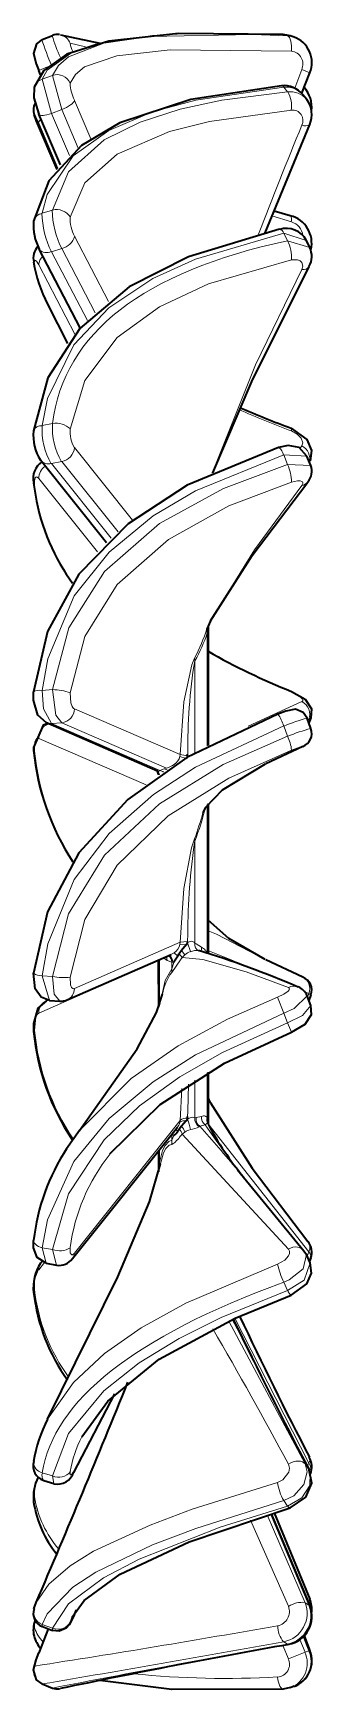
# Model space of a CAD drawing. Extents: x -131 to 1002, y -402 to 783.
# Drawn here: x 580.17 to 581.18, y 172.85 to 178.88 of the extents above; entities that cross this region are included whole.
import ezdxf

# ---------------------------------------------------------------- set-up
doc = ezdxf.new("R2010")
doc.units = 0

msp = doc.modelspace()

# ---------------------------------------------------------------- linework, layer by layer
at = {"color": 7, "lineweight": 35, "ltscale": 0.001005}
for p, q in [((580.1981, 178.8537), (580.2355, 178.8684)), ((580.1981, 172.8703), (580.2355, 172.8556))]:
    msp.add_line(p, q, dxfattribs=at)
at = {"color": 7, "lineweight": 35, "ltscale": 0.003651}
msp.add_line((580.2645, 178.8707), (580.4075, 178.8408), dxfattribs=at)
at = {"color": 7, "lineweight": 35, "ltscale": 0.000674667}
for p, q in [((581.1012, 178.867), (581.0747, 178.8721)), ((581.1012, 172.857), (581.0747, 172.8518))]:
    msp.add_line(p, q, dxfattribs=at)
at = {"color": 7, "lineweight": 13, "ltscale": 0.000369635}
msp.add_line((581.0906, 178.8669), (581.0766, 178.8718), dxfattribs=at)
at = {"color": 7, "lineweight": 13, "ltscale": 0.000626487}
msp.add_line((581.1012, 178.867), (581.0766, 178.8718), dxfattribs=at)
at = {"color": 7, "lineweight": 13, "ltscale": 0.000618926}
msp.add_line((581.0906, 178.8669), (581.1149, 178.8622), dxfattribs=at)
at = {"color": 7, "lineweight": 35, "ltscale": 0.000396077}
for p, q in [((581.1149, 178.8622), (581.0999, 178.8674)), ((581.1149, 172.8618), (581.0999, 172.8566))]:
    msp.add_line(p, q, dxfattribs=at)
at = {"color": 7, "lineweight": 13, "ltscale": 0.001429}
msp.add_line((580.3002, 178.8403), (580.3558, 178.8268), dxfattribs=at)
at = {"color": 7, "lineweight": 13, "ltscale": 0.000859538}
msp.add_line((580.2175, 178.7538), (580.1855, 178.741), dxfattribs=at)
at = {"color": 7, "lineweight": 35, "ltscale": 0.000422617}
msp.add_line((580.1918, 178.7253), (580.1855, 178.741), dxfattribs=at)
at = {"color": 7, "lineweight": 13, "ltscale": 0.001806}
msp.add_line((581.1423, 178.7442), (581.1165, 178.6767), dxfattribs=at)
at = {"color": 7, "lineweight": 35, "ltscale": 0.002004}
msp.add_line((581.142, 178.6579), (581.1713, 178.7325), dxfattribs=at)
at = {"color": 7, "lineweight": 13, "ltscale": 0.000781621}
msp.add_line((581.1423, 178.7442), (581.1713, 178.7325), dxfattribs=at)
at = {"color": 7, "lineweight": 13, "ltscale": 0.000999797}
msp.add_line((580.1983, 178.7093), (580.2358, 178.7233), dxfattribs=at)
at = {"color": 7, "lineweight": 13, "ltscale": 0.003224}
msp.add_line((580.2319, 178.5848), (580.1983, 178.7093), dxfattribs=at)
at = {"color": 7, "lineweight": 13, "ltscale": 0.003228}
msp.add_line((580.2358, 178.7233), (580.2692, 178.5986), dxfattribs=at)
at = {"color": 7, "lineweight": 13, "ltscale": 0.000554898}
msp.add_line((581.0906, 178.6632), (581.0766, 178.6804), dxfattribs=at)
at = {"color": 7, "lineweight": 13, "ltscale": 0.003803}
for p, q in [((580.3156, 178.6324), (580.3751, 178.4924)), ((580.2692, 178.5986), (580.3287, 178.4586))]:
    msp.add_line(p, q, dxfattribs=at)
at = {"color": 7, "lineweight": 35, "ltscale": 0.000551023}
msp.add_line((581.1599, 178.6357), (581.1462, 178.653), dxfattribs=at)
at = {"color": 7, "lineweight": 35, "ltscale": 0.000627144}
msp.add_line((580.1685, 178.5807), (580.1769, 178.557), dxfattribs=at)
at = {"color": 7, "lineweight": 13, "ltscale": 0.000490682}
msp.add_line((580.1769, 178.557), (580.1703, 178.5755), dxfattribs=at)
at = {"color": 7, "lineweight": 35, "ltscale": 0.004772}
msp.add_line((580.1769, 178.557), (580.2512, 178.3812), dxfattribs=at)
at = {"color": 7, "lineweight": 35, "ltscale": 0.005027}
msp.add_line((580.2646, 178.3973), (580.1859, 178.5823), dxfattribs=at)
at = {"color": 7, "lineweight": 13, "ltscale": 0.000993781}
msp.add_line((580.2319, 178.5848), (580.2692, 178.5986), dxfattribs=at)
at = {"color": 7, "lineweight": 13, "ltscale": 0.004174}
msp.add_line((580.2973, 178.4312), (580.2319, 178.5848), dxfattribs=at)
at = {"color": 7, "lineweight": 13, "ltscale": 0.004443}
msp.add_line((580.2551, 178.386), (580.1855, 178.5496), dxfattribs=at)
at = {"color": 7, "lineweight": 35, "ltscale": 0.010644}
msp.add_line((581.0089, 178.1509), (581.1708, 178.5447), dxfattribs=at)
at = {"color": 7, "lineweight": 13, "ltscale": 0.000980609}
msp.add_line((580.1983, 178.2215), (580.2358, 178.2331), dxfattribs=at)
at = {"color": 7, "lineweight": 13, "ltscale": 0.001853}
msp.add_line((581.0335, 178.2119), (581.1044, 178.1902), dxfattribs=at)
at = {"color": 7, "lineweight": 35, "ltscale": 0.001541}
msp.add_line((581.0413, 178.2309), (581.1003, 178.2132), dxfattribs=at)
at = {"color": 7, "lineweight": 13, "ltscale": 0.00671}
msp.add_line((580.3156, 178.1378), (580.4398, 177.8999), dxfattribs=at)
at = {"color": 7, "lineweight": 13, "ltscale": 0.000773163}
msp.add_line((581.0906, 178.1216), (581.0766, 178.1491), dxfattribs=at)
at = {"color": 7, "lineweight": 13, "ltscale": 0.00214}
msp.add_line((581.1581, 178.123), (581.0766, 178.1491), dxfattribs=at)
at = {"color": 7, "lineweight": 35, "ltscale": 0.008072}
msp.add_line((580.3369, 177.8044), (580.1876, 178.0907), dxfattribs=at)
at = {"color": 7, "lineweight": 13, "ltscale": 0.00097356}
msp.add_line((580.2319, 178.0816), (580.2692, 178.0929), dxfattribs=at)
at = {"color": 7, "lineweight": 13, "ltscale": 0.007057}
msp.add_line((580.3625, 177.8314), (580.2319, 178.0816), dxfattribs=at)
at = {"color": 7, "lineweight": 13, "ltscale": 0.006596}
msp.add_line((580.2692, 178.0929), (580.3912, 177.8589), dxfattribs=at)
at = {"color": 7, "lineweight": 13, "ltscale": 0.002106}
for p, q in [((581.0906, 178.1216), (581.1711, 178.0967)), ((581.1608, 177.3383), (581.0766, 177.342))]:
    msp.add_line(p, q, dxfattribs=at)
at = {"color": 7, "lineweight": 35, "ltscale": 0.000771455}
msp.add_line((581.1711, 178.0967), (581.1574, 178.1244), dxfattribs=at)
at = {"color": 7, "lineweight": 13, "ltscale": 0.00024477}
msp.add_line((580.1672, 178.0444), (580.1703, 178.0351), dxfattribs=at)
at = {"color": 7, "lineweight": 13, "ltscale": 0.007117}
msp.add_line((580.3173, 177.7816), (580.1855, 178.034), dxfattribs=at)
at = {"color": 7, "lineweight": 35, "ltscale": 0.004014}
msp.add_line((580.2179, 177.8906), (580.2907, 177.7475), dxfattribs=at)
at = {"color": 7, "lineweight": 13, "ltscale": 0.000956876}
msp.add_line((580.1983, 177.4492), (580.2358, 177.457), dxfattribs=at)
at = {"color": 7, "lineweight": 13, "ltscale": 0.000248044}
msp.add_line((581.1044, 177.4295), (581.1038, 177.4394), dxfattribs=at)
at = {"color": 7, "lineweight": 13, "ltscale": 0.008459}
msp.add_line((580.3156, 177.3688), (580.527, 177.1046), dxfattribs=at)
at = {"color": 7, "lineweight": 13, "ltscale": 0.000271941}
msp.add_line((581.1423, 177.3754), (581.1356, 177.3667), dxfattribs=at)
at = {"color": 7, "lineweight": 35, "ltscale": 0.00961}
msp.add_line((580.4326, 177.0228), (580.1927, 177.3231), dxfattribs=at)
at = {"color": 7, "lineweight": 13, "ltscale": 0.000950049}
msp.add_line((580.2319, 177.3108), (580.2692, 177.3181), dxfattribs=at)
at = {"color": 7, "lineweight": 13, "ltscale": 0.008695}
msp.add_line((580.449, 177.0391), (580.2319, 177.3108), dxfattribs=at)
at = {"color": 7, "lineweight": 13, "ltscale": 0.008201}
msp.add_line((580.2692, 177.3181), (580.474, 177.0618), dxfattribs=at)
at = {"color": 7, "lineweight": 13, "ltscale": 0.000933072}
msp.add_line((581.0906, 177.3074), (581.0766, 177.342), dxfattribs=at)
at = {"color": 7, "lineweight": 13, "ltscale": 0.002099}
msp.add_line((581.0906, 177.3074), (581.1744, 177.3036), dxfattribs=at)
at = {"color": 7, "lineweight": 35, "ltscale": 0.000932726}
msp.add_line((581.1744, 177.3036), (581.1608, 177.3383), dxfattribs=at)
at = {"color": 7, "lineweight": 13, "ltscale": 0.000203801}
msp.add_line((581.1723, 177.3212), (581.168, 177.3142), dxfattribs=at)
at = {"color": 7, "lineweight": 13, "ltscale": 0.000199301}
msp.add_line((580.1669, 177.2397), (580.1703, 177.2325), dxfattribs=at)
at = {"color": 7, "lineweight": 13, "ltscale": 0.008561}
msp.add_line((580.3995, 176.9891), (580.1855, 177.2564), dxfattribs=at)
at = {"color": 7, "lineweight": 35, "ltscale": 0.000946281}
msp.add_line((580.3081, 176.8745), (580.2871, 176.906), dxfattribs=at)
at = {"color": 7, "lineweight": 35, "ltscale": 0.000834494}
msp.add_line((580.8099, 176.7387), (580.7967, 176.7081), dxfattribs=at)
at = {"color": 7, "lineweight": 13, "ltscale": 0.000350932}
msp.add_line((580.7986, 176.6947), (580.8005, 176.7086), dxfattribs=at)
at = {"color": 7, "lineweight": 13, "ltscale": 0.010281}
msp.add_line((580.7986, 176.6947), (580.7986, 176.2835), dxfattribs=at)
at = {"color": 7, "lineweight": 13, "ltscale": 0.000286307}
msp.add_line((580.8005, 176.7086), (580.8013, 176.7201), dxfattribs=at)
at = {"color": 7, "lineweight": 35, "ltscale": 0.010884}
msp.add_line((580.8014, 176.7204), (580.8014, 176.285), dxfattribs=at)
at = {"color": 7, "lineweight": 13, "ltscale": 0.00024772}
msp.add_line((580.7535, 176.5933), (580.752, 176.6031), dxfattribs=at)
at = {"color": 7, "lineweight": 13, "ltscale": 0.008352}
msp.add_line((580.7535, 176.2593), (580.7535, 176.5933), dxfattribs=at)
at = {"color": 7, "lineweight": 13, "ltscale": 0.000939991}
msp.add_line((580.1983, 176.4854), (580.2358, 176.4885), dxfattribs=at)
at = {"color": 7, "lineweight": 13, "ltscale": 0.005381}
msp.add_line((581.1423, 176.4446), (580.9467, 176.3549), dxfattribs=at)
at = {"color": 7, "lineweight": 13, "ltscale": 5.10714e-05}
msp.add_line((581.1044, 176.4798), (581.1049, 176.4818), dxfattribs=at)
at = {"color": 7, "lineweight": 13, "ltscale": 0.010455}
msp.add_line((580.3156, 176.418), (580.6997, 176.2526), dxfattribs=at)
at = {"color": 7, "lineweight": 35, "ltscale": 0.000999963}
msp.add_line((581.1754, 176.3463), (581.1617, 176.3839), dxfattribs=at)
at = {"color": 7, "lineweight": 13, "ltscale": 0.000228225}
msp.add_line((581.1748, 176.3854), (581.168, 176.3793), dxfattribs=at)
at = {"color": 7, "lineweight": 35, "ltscale": 0.000477376}
msp.add_line((581.1748, 176.3854), (581.168, 176.3676), dxfattribs=at)
at = {"color": 7, "lineweight": 35, "ltscale": 0.011066}
msp.add_line((580.6179, 176.1919), (580.212, 176.3685), dxfattribs=at)
at = {"color": 7, "lineweight": 13, "ltscale": 0.00093446}
msp.add_line((580.2319, 176.3651), (580.2692, 176.3677), dxfattribs=at)
at = {"color": 7, "lineweight": 13, "ltscale": 0.010742}
msp.add_line((580.6259, 176.1937), (580.2319, 176.3651), dxfattribs=at)
at = {"color": 7, "lineweight": 13, "ltscale": 0.010384}
msp.add_line((580.2692, 176.3677), (580.6501, 176.202), dxfattribs=at)
at = {"color": 7, "lineweight": 13, "ltscale": 0.000999216}
msp.add_line((581.0906, 176.3189), (581.0766, 176.3563), dxfattribs=at)
at = {"color": 7, "lineweight": 13, "ltscale": 0.000111705}
msp.add_line((581.168, 176.3793), (581.1639, 176.3775), dxfattribs=at)
at = {"color": 7, "lineweight": 13, "ltscale": 0.00010517}
msp.add_line((580.1669, 176.267), (580.1703, 176.2647), dxfattribs=at)
at = {"color": 7, "lineweight": 13, "ltscale": 0.010627}
msp.add_line((580.5759, 176.1424), (580.1855, 176.3107), dxfattribs=at)
at = {"color": 7, "lineweight": 13, "ltscale": 0.003695}
msp.add_line((581.1423, 176.2803), (581.0087, 176.2171), dxfattribs=at)
at = {"color": 7, "lineweight": 35, "ltscale": 0.003698}
for p, q in [((581.1456, 176.2817), (581.0118, 176.2186)), ((581.1456, 175.4423), (581.0118, 175.5054))]:
    msp.add_line(p, q, dxfattribs=at)
at = {"color": 7, "lineweight": 13, "ltscale": 0.000207301}
msp.add_line((580.6421, 176.1998), (580.6501, 176.202), dxfattribs=at)
at = {"color": 7, "lineweight": 13, "ltscale": 0.000188137}
msp.add_line((580.6997, 176.2526), (580.6989, 176.2451), dxfattribs=at)
at = {"color": 7, "lineweight": 13, "ltscale": 0.000605696}
msp.add_line((580.7218, 176.2373), (580.6989, 176.2451), dxfattribs=at)
at = {"color": 7, "lineweight": 35, "ltscale": 0.000195923}
msp.add_line((580.7218, 176.2373), (580.7265, 176.2436), dxfattribs=at)
at = {"color": 7, "lineweight": 35, "ltscale": 0.000117111}
msp.add_line((580.7264, 176.2483), (580.7264, 176.253), dxfattribs=at)
at = {"color": 7, "lineweight": 35, "ltscale": 0.000106812}
msp.add_line((580.7264, 176.244), (580.7264, 176.2483), dxfattribs=at)
at = {"color": 7, "lineweight": 13, "ltscale": 0.000232538}
msp.add_line((580.7264, 176.244), (580.7347, 176.2481), dxfattribs=at)
at = {"color": 7, "lineweight": 35, "ltscale": 0.000292925}
msp.add_line((580.6215, 176.1808), (580.6179, 176.192), dxfattribs=at)
at = {"color": 7, "lineweight": 35, "ltscale": 5.56946e-05}
msp.add_line((580.6215, 176.1808), (580.6215, 176.1786), dxfattribs=at)
at = {"color": 7, "lineweight": 13, "ltscale": 4.61831e-05}
msp.add_line((580.6215, 176.1808), (580.6215, 176.179), dxfattribs=at)
at = {"color": 7, "lineweight": 13, "ltscale": 0.000431654}
msp.add_line((580.6421, 176.1998), (580.6259, 176.1937), dxfattribs=at)
at = {"color": 7, "lineweight": 13, "ltscale": 0.000268815}
msp.add_line((580.6524, 176.1967), (580.6421, 176.1998), dxfattribs=at)
at = {"color": 7, "lineweight": 13, "ltscale": 0.013543}
msp.add_line((580.7986, 176.0705), (580.7986, 175.5288), dxfattribs=at)
at = {"color": 7, "lineweight": 35, "ltscale": 0.013218}
msp.add_line((580.8014, 176.0741), (580.8014, 175.5454), dxfattribs=at)
at = {"color": 7, "lineweight": 13, "ltscale": 0.000190711}
msp.add_line((580.7535, 175.9374), (580.752, 175.9448), dxfattribs=at)
at = {"color": 7, "lineweight": 13, "ltscale": 0.009286}
msp.add_line((580.7535, 175.5659), (580.7535, 175.9374), dxfattribs=at)
at = {"color": 7, "lineweight": 13, "ltscale": 0.000687469}
msp.add_line((580.727, 175.5713), (580.7274, 175.5988), dxfattribs=at)
at = {"color": 7, "lineweight": 13, "ltscale": 0.010489}
msp.add_line((580.3156, 175.4002), (580.6997, 175.569), dxfattribs=at)
at = {"color": 7, "lineweight": 35, "ltscale": 0.00037739}
msp.add_line((580.7052, 175.5393), (580.6965, 175.527), dxfattribs=at)
at = {"color": 7, "lineweight": 13, "ltscale": 0.000191927}
msp.add_line((580.6997, 175.569), (580.6989, 175.5614), dxfattribs=at)
at = {"color": 7, "lineweight": 13, "ltscale": 0.000574583}
msp.add_line((580.7218, 175.5601), (580.6989, 175.5614), dxfattribs=at)
at = {"color": 7, "lineweight": 13, "ltscale": 0.000684464}
msp.add_line((580.727, 175.5713), (580.6997, 175.569), dxfattribs=at)
at = {"color": 7, "lineweight": 35, "ltscale": 0.000665281}
msp.add_line((580.7218, 175.5601), (580.7052, 175.5393), dxfattribs=at)
at = {"color": 7, "lineweight": 13, "ltscale": 0.000488894}
msp.add_line((580.7052, 175.5393), (580.717, 175.5237), dxfattribs=at)
at = {"color": 7, "lineweight": 35, "ltscale": 0.000198989}
msp.add_line((580.7218, 175.5601), (580.7265, 175.5665), dxfattribs=at)
at = {"color": 7, "lineweight": 35, "ltscale": 0.000108337}
msp.add_line((580.7264, 175.567), (580.7264, 175.5713), dxfattribs=at)
at = {"color": 7, "lineweight": 13, "ltscale": 0.000841533}
msp.add_line((580.7264, 175.567), (580.7369, 175.535), dxfattribs=at)
at = {"color": 7, "lineweight": 13, "ltscale": 0.000138604}
msp.add_line((580.7535, 175.5659), (580.7582, 175.5629), dxfattribs=at)
at = {"color": 7, "lineweight": 13, "ltscale": 0.000565509}
msp.add_line((580.7582, 175.5629), (580.7775, 175.5512), dxfattribs=at)
at = {"color": 7, "lineweight": 13, "ltscale": 0.000342576}
msp.add_line((580.7986, 175.5288), (580.7914, 175.5405), dxfattribs=at)
at = {"color": 7, "lineweight": 35, "ltscale": 0.000432205}
msp.add_line((580.8014, 175.5454), (580.8014, 175.5281), dxfattribs=at)
at = {"color": 7, "lineweight": 13, "ltscale": 0.011849}
msp.add_line((580.6193, 175.5018), (580.1855, 175.3108), dxfattribs=at)
at = {"color": 7, "lineweight": 35, "ltscale": 0.010312}
msp.add_line((580.2891, 175.3597), (580.6674, 175.5242), dxfattribs=at)
at = {"color": 7, "lineweight": 13, "ltscale": 7.31398e-05}
msp.add_line((580.6215, 175.5038), (580.6193, 175.5018), dxfattribs=at)
at = {"color": 7, "lineweight": 13, "ltscale": 0.004324}
msp.add_line((580.6193, 175.5018), (580.6199, 175.3288), dxfattribs=at)
at = {"color": 7, "lineweight": 35, "ltscale": 0.004278}
msp.add_line((580.6215, 175.5042), (580.6215, 175.3331), dxfattribs=at)
at = {"color": 7, "lineweight": 13, "ltscale": 0.004177}
msp.add_line((580.6243, 175.5054), (580.6243, 175.3383), dxfattribs=at)
at = {"color": 7, "lineweight": 13, "ltscale": 0.000407473}
msp.add_line((580.6531, 175.5031), (580.6393, 175.5118), dxfattribs=at)
at = {"color": 7, "lineweight": 13, "ltscale": 0.000347171}
msp.add_line((580.6531, 175.5031), (580.6499, 175.5166), dxfattribs=at)
at = {"color": 7, "lineweight": 13, "ltscale": 0.000432951}
msp.add_line((580.6693, 175.4971), (580.6531, 175.5031), dxfattribs=at)
at = {"color": 7, "lineweight": 13, "ltscale": 0.000429401}
msp.add_line((580.6786, 175.5309), (580.6635, 175.5227), dxfattribs=at)
at = {"color": 7, "lineweight": 13, "ltscale": 0.000605392}
msp.add_line((580.6693, 175.4971), (580.6693, 175.4729), dxfattribs=at)
at = {"color": 7, "lineweight": 13, "ltscale": 0.000102328}
msp.add_line((580.6693, 175.4971), (580.6733, 175.4961), dxfattribs=at)
at = {"color": 7, "lineweight": 13, "ltscale": 0.000611845}
msp.add_line((580.6693, 175.4729), (580.6771, 175.496), dxfattribs=at)
at = {"color": 7, "lineweight": 13, "ltscale": 0.001405}
msp.add_line((580.6694, 175.4592), (580.7017, 175.5052), dxfattribs=at)
at = {"color": 7, "lineweight": 13, "ltscale": 9.61311e-05}
msp.add_line((580.6771, 175.496), (580.6733, 175.4961), dxfattribs=at)
at = {"color": 7, "lineweight": 35, "ltscale": 0.000664054}
msp.add_line((580.6916, 175.5184), (580.6771, 175.4961), dxfattribs=at)
at = {"color": 7, "lineweight": 13, "ltscale": 0.000450559}
msp.add_line((580.6916, 175.5184), (580.6786, 175.5309), dxfattribs=at)
at = {"color": 7, "lineweight": 35, "ltscale": 0.000230105}
msp.add_line((580.6919, 175.519), (580.6965, 175.527), dxfattribs=at)
at = {"color": 7, "lineweight": 13, "ltscale": 0.000427966}
msp.add_line((580.6965, 175.527), (580.7074, 175.5137), dxfattribs=at)
at = {"color": 7, "lineweight": 13, "ltscale": 0.000257942}
msp.add_line((580.7017, 175.5052), (580.7074, 175.5137), dxfattribs=at)
at = {"color": 7, "lineweight": 13, "ltscale": 0.000345878}
msp.add_line((580.7074, 175.5137), (580.717, 175.5237), dxfattribs=at)
at = {"color": 7, "lineweight": 13, "ltscale": 0.000938262}
msp.add_line((580.1983, 175.4464), (580.2358, 175.4444), dxfattribs=at)
at = {"color": 7, "lineweight": 13, "ltscale": 0.002317}
msp.add_line((580.2247, 175.3576), (580.1983, 175.4464), dxfattribs=at)
at = {"color": 7, "lineweight": 13, "ltscale": 0.000342563}
msp.add_line((580.6693, 175.4729), (580.6694, 175.4592), dxfattribs=at)
at = {"color": 7, "lineweight": 35, "ltscale": 0.000162993}
msp.add_line((580.218, 175.358), (580.212, 175.3554), dxfattribs=at)
at = {"color": 7, "lineweight": 35, "ltscale": 0.000923752}
msp.add_line((580.2251, 175.3575), (580.262, 175.355), dxfattribs=at)
at = {"color": 7, "lineweight": 13, "ltscale": 0.001549}
msp.add_line((581.0766, 175.311), (581.0542, 175.3688), dxfattribs=at)
at = {"color": 7, "lineweight": 13, "ltscale": 0.000421262}
msp.add_line((581.168, 175.382), (581.1526, 175.3887), dxfattribs=at)
at = {"color": 7, "lineweight": 35, "ltscale": 0.000960116}
msp.add_line((581.1748, 175.3385), (581.1611, 175.3744), dxfattribs=at)
at = {"color": 7, "lineweight": 13, "ltscale": 0.000345574}
msp.add_line((581.168, 175.382), (581.1632, 175.369), dxfattribs=at)
at = {"color": 7, "lineweight": 13, "ltscale": 0.000214263}
msp.add_line((581.1754, 175.3777), (581.168, 175.382), dxfattribs=at)
at = {"color": 7, "lineweight": 35, "ltscale": 0.000540787}
msp.add_line((581.1754, 175.3777), (581.168, 175.3573), dxfattribs=at)
at = {"color": 7, "lineweight": 13, "ltscale": 0.000960016}
msp.add_line((581.0906, 175.2753), (581.0766, 175.311), dxfattribs=at)
at = {"color": 7, "lineweight": 13, "ltscale": 0.000133356}
msp.add_line((580.1669, 175.2442), (580.1703, 175.2482), dxfattribs=at)
at = {"color": 7, "lineweight": 13, "ltscale": 0.000900461}
msp.add_line((581.1049, 175.2422), (581.0906, 175.2753), dxfattribs=at)
at = {"color": 7, "lineweight": 13, "ltscale": 0.003419}
msp.add_line((580.7535, 174.9306), (580.7535, 175.0674), dxfattribs=at)
at = {"color": 7, "lineweight": 13, "ltscale": 0.004079}
msp.add_line((580.7986, 175.0945), (580.7986, 174.9314), dxfattribs=at)
at = {"color": 7, "lineweight": 35, "ltscale": 0.003647}
msp.add_line((580.8014, 175.0962), (580.8014, 174.9503), dxfattribs=at)
at = {"color": 7, "lineweight": 13, "ltscale": 0.002902}
msp.add_line((580.6997, 174.9208), (580.7059, 175.0367), dxfattribs=at)
at = {"color": 7, "lineweight": 13, "ltscale": 0.002486}
msp.add_line((580.7274, 174.9539), (580.7307, 175.0533), dxfattribs=at)
at = {"color": 7, "lineweight": 35, "ltscale": 0.000523642}
msp.add_line((580.8099, 174.9852), (580.8011, 175.0042), dxfattribs=at)
at = {"color": 7, "lineweight": 13, "ltscale": 0.000437101}
msp.add_line((580.8099, 174.9852), (580.8019, 175.0008), dxfattribs=at)
at = {"color": 7, "lineweight": 35, "ltscale": 0.000153732}
msp.add_line((580.7264, 174.9293), (580.7264, 174.9355), dxfattribs=at)
at = {"color": 7, "lineweight": 13, "ltscale": 0.000458971}
msp.add_line((580.7271, 174.9355), (580.7274, 174.9538), dxfattribs=at)
at = {"color": 7, "lineweight": 13, "ltscale": 0.000493999}
msp.add_line((580.7582, 174.9313), (580.7775, 174.9353), dxfattribs=at)
at = {"color": 7, "lineweight": 13, "ltscale": 0.000216893}
msp.add_line((580.7986, 174.9314), (580.7914, 174.9362), dxfattribs=at)
at = {"color": 7, "lineweight": 35, "ltscale": 0.001056}
msp.add_line((580.8014, 174.9503), (580.8014, 174.9081), dxfattribs=at)
at = {"color": 7, "lineweight": 35, "ltscale": 0.002025}
msp.add_line((580.3336, 174.8843), (580.2871, 174.818), dxfattribs=at)
at = {"color": 7, "lineweight": 35, "ltscale": 0.01531}
msp.add_line((580.3083, 174.418), (580.6903, 174.8966), dxfattribs=at)
at = {"color": 7, "lineweight": 13, "ltscale": 0.015422}
msp.add_line((580.3156, 174.4381), (580.6997, 174.9208), dxfattribs=at)
at = {"color": 7, "lineweight": 13, "ltscale": 0.000253117}
msp.add_line((580.6916, 174.8822), (580.6829, 174.8874), dxfattribs=at)
at = {"color": 7, "lineweight": 35, "ltscale": 0.000201821}
msp.add_line((580.6919, 174.8827), (580.6965, 174.8893), dxfattribs=at)
at = {"color": 7, "lineweight": 35, "ltscale": 0.000344471}
msp.add_line((580.7052, 174.9001), (580.6965, 174.8893), dxfattribs=at)
at = {"color": 7, "lineweight": 13, "ltscale": 0.000172607}
msp.add_line((580.6997, 174.9208), (580.6989, 174.9139), dxfattribs=at)
at = {"color": 7, "lineweight": 35, "ltscale": 0.000635335}
msp.add_line((580.7218, 174.9193), (580.7052, 174.9001), dxfattribs=at)
at = {"color": 7, "lineweight": 13, "ltscale": 0.000305508}
msp.add_line((580.7074, 174.8711), (580.717, 174.8786), dxfattribs=at)
at = {"color": 7, "lineweight": 35, "ltscale": 0.000187188}
msp.add_line((580.7218, 174.9193), (580.7265, 174.9251), dxfattribs=at)
at = {"color": 7, "lineweight": 35, "ltscale": 9.57489e-05}
msp.add_line((580.7264, 174.9255), (580.7264, 174.9293), dxfattribs=at)
at = {"color": 7, "lineweight": 13, "ltscale": 0.000117525}
msp.add_line((580.7535, 174.9306), (580.7582, 174.9313), dxfattribs=at)
at = {"color": 7, "lineweight": 13, "ltscale": 6.48813e-05}
msp.add_line((580.769, 174.898), (580.7709, 174.8997), dxfattribs=at)
at = {"color": 7, "lineweight": 13, "ltscale": 0.000516212}
msp.add_line((580.7709, 174.8997), (580.7911, 174.9043), dxfattribs=at)
at = {"color": 7, "lineweight": 13, "ltscale": 0.000201428}
msp.add_line((580.7911, 174.9043), (580.7972, 174.9095), dxfattribs=at)
at = {"color": 7, "lineweight": 13, "ltscale": 8.34722e-05}
msp.add_line((580.8005, 174.909), (580.7972, 174.9095), dxfattribs=at)
at = {"color": 7, "lineweight": 13, "ltscale": 4.73084e-05}
msp.add_line((580.8017, 174.9075), (580.8005, 174.909), dxfattribs=at)
at = {"color": 7, "lineweight": 13, "ltscale": 0.014864}
msp.add_line((581.168, 174.4426), (580.8007, 174.91), dxfattribs=at)
at = {"color": 7, "lineweight": 13, "ltscale": 0.000527573}
msp.add_line((580.6693, 174.8699), (580.6693, 174.8488), dxfattribs=at)
at = {"color": 7, "lineweight": 13, "ltscale": 0.000125832}
msp.add_line((580.6693, 174.8699), (580.6733, 174.8669), dxfattribs=at)
at = {"color": 7, "lineweight": 13, "ltscale": 0.000459734}
msp.add_line((580.6693, 174.8488), (580.6771, 174.8655), dxfattribs=at)
at = {"color": 7, "lineweight": 13, "ltscale": 0.000378421}
msp.add_line((580.6693, 174.8488), (580.6694, 174.8337), dxfattribs=at)
at = {"color": 7, "lineweight": 13, "ltscale": 0.00010195}
msp.add_line((580.6771, 174.8655), (580.6733, 174.8669), dxfattribs=at)
at = {"color": 7, "lineweight": 13, "ltscale": 0.000228118}
msp.add_line((580.7017, 174.864), (580.7074, 174.8711), dxfattribs=at)
at = {"color": 7, "lineweight": 13, "ltscale": 0.014235}
msp.add_line((580.7074, 174.8711), (581.0933, 174.4524), dxfattribs=at)
at = {"color": 7, "lineweight": 13, "ltscale": 0.002006}
msp.add_line((580.6196, 174.8091), (580.6201, 174.7289), dxfattribs=at)
at = {"color": 7, "lineweight": 35, "ltscale": 0.001898}
msp.add_line((580.6215, 174.8101), (580.6215, 174.7342), dxfattribs=at)
at = {"color": 7, "lineweight": 13, "ltscale": 0.000791551}
msp.add_line((580.6221, 174.7365), (580.6243, 174.7681), dxfattribs=at)
at = {"color": 7, "lineweight": 13, "ltscale": 0.00114}
msp.add_line((580.6243, 174.8137), (580.6243, 174.7681), dxfattribs=at)
at = {"color": 7, "lineweight": 35, "ltscale": 0.009515}
msp.add_line((580.9081, 174.7407), (581.1499, 174.4468), dxfattribs=at)
at = {"color": 7, "lineweight": 13, "ltscale": 0.000952555}
msp.add_line((580.1983, 174.4576), (580.2358, 174.4507), dxfattribs=at)
at = {"color": 7, "lineweight": 13, "ltscale": 0.001444}
msp.add_line((580.2128, 174.4016), (580.1983, 174.4576), dxfattribs=at)
at = {"color": 7, "lineweight": 13, "ltscale": 0.000830781}
msp.add_line((580.2063, 174.4033), (580.1855, 174.3774), dxfattribs=at)
at = {"color": 7, "lineweight": 35, "ltscale": 0.000199698}
msp.add_line((580.1977, 174.4071), (580.1927, 174.4009), dxfattribs=at)
at = {"color": 7, "lineweight": 35, "ltscale": 0.000950123}
msp.add_line((580.2128, 174.4016), (580.2501, 174.3943), dxfattribs=at)
at = {"color": 7, "lineweight": 13, "ltscale": 0.001454}
msp.add_line((580.2358, 174.4507), (580.2501, 174.3943), dxfattribs=at)
at = {"color": 7, "lineweight": 35, "ltscale": 0.000414226}
msp.add_line((581.1499, 174.4468), (581.1586, 174.4327), dxfattribs=at)
at = {"color": 7, "lineweight": 35, "ltscale": 0.000822102}
msp.add_line((581.1723, 174.4028), (581.1586, 174.4327), dxfattribs=at)
at = {"color": 7, "lineweight": 13, "ltscale": 0.000435722}
msp.add_line((581.168, 174.4426), (581.1615, 174.4264), dxfattribs=at)
at = {"color": 7, "lineweight": 35, "ltscale": 0.000307021}
msp.add_line((581.1744, 174.4203), (581.17, 174.4089), dxfattribs=at)
at = {"color": 7, "lineweight": 13, "ltscale": 0.000822539}
msp.add_line((581.0906, 174.3024), (581.0766, 174.3322), dxfattribs=at)
at = {"color": 7, "lineweight": 13, "ltscale": 0.014737}
msp.add_line((580.8767, 174.1909), (581.1541, 173.6707), dxfattribs=at)
at = {"color": 7, "lineweight": 13, "ltscale": 0.014786}
msp.add_line((581.168, 173.6743), (580.8982, 174.2007), dxfattribs=at)
at = {"color": 7, "lineweight": 35, "ltscale": 0.008068}
msp.add_line((580.3135, 173.6401), (580.4628, 173.9262), dxfattribs=at)
at = {"color": 7, "lineweight": 13, "ltscale": 0.007749}
msp.add_line((580.3156, 173.6477), (580.4589, 173.9225), dxfattribs=at)
at = {"color": 7, "lineweight": 13, "ltscale": 0.000625283}
msp.add_line((581.168, 173.65), (581.1541, 173.6707), dxfattribs=at)
at = {"color": 7, "lineweight": 13, "ltscale": 0.000350092}
msp.add_line((581.168, 173.6743), (581.1616, 173.6619), dxfattribs=at)
at = {"color": 7, "lineweight": 13, "ltscale": 0.000975891}
msp.add_line((580.1983, 173.6381), (580.2358, 173.6272), dxfattribs=at)
at = {"color": 7, "lineweight": 35, "ltscale": 0.00097367}
msp.add_line((580.2038, 173.6106), (580.2411, 173.5994), dxfattribs=at)
at = {"color": 7, "lineweight": 13, "ltscale": 0.000706853}
msp.add_line((580.2358, 173.6272), (580.2411, 173.5994), dxfattribs=at)
at = {"color": 7, "lineweight": 13, "ltscale": 0.000195825}
msp.add_line((580.3156, 173.6477), (580.3135, 173.6401), dxfattribs=at)
at = {"color": 7, "lineweight": 13, "ltscale": 0.009005}
msp.add_line((581.168, 173.157), (581.0286, 173.4891), dxfattribs=at)
at = {"color": 7, "lineweight": 35, "ltscale": 0.009093}
msp.add_line((581.0312, 173.4899), (581.1708, 173.154), dxfattribs=at)
at = {"color": 7, "lineweight": 13, "ltscale": 0.008693}
msp.add_line((581.168, 173.17), (581.0333, 173.4906), dxfattribs=at)
at = {"color": 7, "lineweight": 35, "ltscale": 0.008484}
msp.add_line((581.0413, 173.493), (581.1708, 173.1793), dxfattribs=at)
at = {"color": 7, "lineweight": 13, "ltscale": 0.000614158}
msp.add_line((581.0906, 173.5177), (581.0766, 173.5379), dxfattribs=at)
at = {"color": 7, "lineweight": 13, "ltscale": 0.008554}
msp.add_line((580.955, 173.4659), (581.0933, 173.1529), dxfattribs=at)
at = {"color": 7, "lineweight": 13, "ltscale": 0.008698}
msp.add_line((581.0164, 173.4853), (581.1541, 173.1658), dxfattribs=at)
at = {"color": 7, "lineweight": 35, "ltscale": 0.000626784}
msp.add_line((580.1685, 173.1433), (580.1769, 173.1669), dxfattribs=at)
at = {"color": 7, "lineweight": 35, "ltscale": 0.000469041}
msp.add_line((580.3152, 173.1229), (580.3226, 173.1402), dxfattribs=at)
at = {"color": 7, "lineweight": 13, "ltscale": 0.000406479}
msp.add_line((580.3156, 173.1243), (580.322, 173.1393), dxfattribs=at)
at = {"color": 7, "lineweight": 13, "ltscale": 0.000412091}
msp.add_line((581.168, 173.157), (581.1541, 173.1658), dxfattribs=at)
at = {"color": 7, "lineweight": 13, "ltscale": 0.000101514}
msp.add_line((581.1708, 173.154), (581.168, 173.157), dxfattribs=at)
at = {"color": 7, "lineweight": 13, "ltscale": 0.002362}
msp.add_line((580.2206, 173.0707), (580.1855, 172.9829), dxfattribs=at)
at = {"color": 7, "lineweight": 35, "ltscale": 0.002361}
msp.add_line((580.2206, 173.0707), (580.1855, 172.983), dxfattribs=at)
at = {"color": 7, "lineweight": 13, "ltscale": 0.000996768}
msp.add_line((580.1983, 173.0869), (580.2358, 173.0732), dxfattribs=at)
at = {"color": 7, "lineweight": 13, "ltscale": 0.000197317}
msp.add_line((580.1989, 173.079), (580.1983, 173.0869), dxfattribs=at)
at = {"color": 7, "lineweight": 35, "ltscale": 0.000995477}
msp.add_line((580.1989, 173.079), (580.2362, 173.0652), dxfattribs=at)
at = {"color": 7, "lineweight": 13, "ltscale": 0.000201699}
msp.add_line((580.2358, 173.0732), (580.2362, 173.0652), dxfattribs=at)
at = {"color": 7, "lineweight": 13, "ltscale": 0.000408825}
msp.add_line((580.3002, 173.097), (580.3058, 173.1123), dxfattribs=at)
at = {"color": 7, "lineweight": 13, "ltscale": 0.001314}
msp.add_line((581.0734, 173.0108), (581.0933, 172.9621), dxfattribs=at)
at = {"color": 7, "lineweight": 13, "ltscale": 0.000404853}
msp.add_line((581.0906, 173.0157), (581.0766, 173.0239), dxfattribs=at)
at = {"color": 7, "lineweight": 13, "ltscale": 0.000118431}
msp.add_line((581.0952, 173.0147), (581.0906, 173.0157), dxfattribs=at)
at = {"color": 7, "lineweight": 13, "ltscale": 0.001243}
msp.add_line((581.1355, 173.0323), (581.1541, 172.9861), dxfattribs=at)
at = {"color": 7, "lineweight": 13, "ltscale": 0.001404}
msp.add_line((581.168, 172.9903), (581.1473, 173.0425), dxfattribs=at)
at = {"color": 7, "lineweight": 35, "ltscale": 0.00144}
msp.add_line((581.1502, 173.045), (581.1713, 172.9914), dxfattribs=at)
at = {"color": 7, "lineweight": 13, "ltscale": 0.001634}
msp.add_line((581.1541, 172.9861), (581.0933, 172.9621), dxfattribs=at)
at = {"color": 7, "lineweight": 13, "ltscale": 0.000363263}
msp.add_line((581.168, 172.9903), (581.1541, 172.9861), dxfattribs=at)
at = {"color": 7, "lineweight": 13, "ltscale": 8.54083e-05}
msp.add_line((581.1713, 172.9914), (581.168, 172.9903), dxfattribs=at)
at = {"color": 7, "lineweight": 13, "ltscale": 0.001006}
msp.add_line((580.1983, 172.8703), (580.2358, 172.8557), dxfattribs=at)
at = {"color": 7, "lineweight": 35}
for points in [[(580.1981, 178.8537), (580.177, 178.8381), (580.1661, 178.8027), (580.176, 178.7658), (580.1855, 178.741)], [(581.0747, 178.8721), (580.6936, 178.875), (580.4407, 178.8479), (580.2883, 178.801), (580.2048, 178.7415), (580.1689, 178.6798)], [(581.0677, 178.6853), (580.7382, 178.6349), (580.4807, 178.5505), (580.3417, 178.4686), (580.2222, 178.34), (580.1672, 178.1922)], [(580.1689, 178.6798), (580.1677, 178.6411), (580.1861, 178.582)], [(581.0615, 178.1631), (580.7306, 178.0632), (580.515, 177.9533), (580.3346, 177.8018), (580.219, 177.6229), (580.1669, 177.4295)], [(580.8182, 177.2772), (580.9602, 177.6089), (581.1693, 178.0284)], [(581.1038, 177.4394), (581.1609, 177.3983), (581.1779, 177.3584), (581.1723, 177.3212)], [(581.057, 177.369), (580.7258, 177.2318), (580.5107, 177.0918), (580.3318, 176.908), (580.218, 176.6996), (580.1669, 176.4798)], [(581.1608, 177.3383), (581.1326, 177.3687), (581.0927, 177.376), (581.0572, 177.369)], [(580.8099, 176.7387), (580.962, 176.9764), (581.1642, 177.2437)], [(580.2137, 176.3678), (580.1824, 176.395), (580.1664, 176.4501), (580.1669, 176.4798)], [(581.1049, 176.4818), (581.1538, 176.4535), (581.1768, 176.418), (581.1748, 176.3854)], [(581.0544, 176.3991), (580.7238, 176.2415), (580.5093, 176.0885), (580.3311, 175.8942), (580.2178, 175.6795), (580.1669, 175.4569)], [(581.1617, 176.3839), (581.1467, 176.4052), (581.1193, 176.4166), (581.084, 176.4099), (581.0544, 176.3991)], [(580.2188, 176.3656), (580.2022, 176.3593), (580.1661, 176.2771), (580.1669, 176.267)], [(581.0087, 176.2171), (580.8523, 176.1229), (580.7915, 176.0598), (580.7827, 176.0409)], [(581.0087, 175.5069), (580.8763, 175.5833), (580.8017, 175.6497)], [(580.2247, 175.3576), (580.1945, 175.3691), (580.1726, 175.3993), (580.1669, 175.4569)], [(580.3336, 174.8843), (580.5434, 175.1807), (580.6136, 175.3138), (580.6357, 175.3804)], [(580.2137, 175.3561), (580.1824, 175.3289), (580.1664, 175.2738), (580.1669, 175.2442)], [(581.1049, 175.2422), (581.1538, 175.2705), (581.1768, 175.306), (581.1748, 175.3385)], [(580.4446, 174.7989), (580.627, 174.9791), (580.8612, 175.1295), (581.1049, 175.2422)], [(580.8099, 174.9852), (580.962, 174.7476), (581.1642, 174.4803)], [(580.2179, 173.8334), (580.4736, 174.3512), (580.5879, 174.625), (580.6282, 174.7631)], [(580.2128, 174.4016), (580.1799, 174.4221), (580.1666, 174.4568), (580.1669, 174.4842)], [(581.1038, 174.2845), (581.1609, 174.3257), (581.1779, 174.3655), (581.1723, 174.4028)], [(580.3425, 173.7696), (580.4364, 173.8996), (580.6236, 174.0527), (580.8995, 174.2012), (581.1036, 174.2845)], [(581.1003, 173.5108), (581.1572, 173.5497), (581.178, 173.601), (581.1691, 173.6481)], [(580.3058, 173.1123), (580.3505, 173.1737), (580.4823, 173.2699), (580.7327, 173.387), (581.1003, 173.5108)], [(580.3152, 173.1229), (580.2967, 173.086), (580.2854, 173.0734), (580.2596, 173.0625), (580.2362, 173.0652)], [(580.1981, 172.8703), (580.177, 172.8858), (580.1661, 172.9213), (580.176, 172.9582), (580.1855, 172.983)], [(581.0747, 172.8518), (580.6697, 172.8501), (580.4074, 172.8832)]]:
    msp.add_lwpolyline(points, dxfattribs=at)
at = {"color": 7, "lineweight": 13}
for points in [[(581.0766, 178.8718), (580.7573, 178.8769), (580.5989, 178.8688), (580.3924, 178.8368), (580.3092, 178.8093), (580.2158, 178.7427), (580.1983, 178.7093)], [(580.2358, 178.7233), (580.2571, 178.7595), (580.2939, 178.7908), (580.4225, 178.8399), (580.59, 178.865), (580.9639, 178.872), (581.0906, 178.8669)], [(580.3002, 178.6944), (580.3195, 178.7269), (580.3527, 178.7541), (580.4691, 178.7949), (580.6636, 178.8167), (581.1044, 178.8112)], [(581.0766, 178.6804), (580.7568, 178.6331), (580.5999, 178.5905), (580.4404, 178.5226), (580.311, 178.4301), (580.2169, 178.2901), (580.1983, 178.2215)], [(580.2358, 178.2331), (580.2944, 178.3718), (580.4241, 178.4891), (580.5541, 178.5535), (580.7001, 178.6003), (580.8517, 178.6328), (581.0906, 178.6632)], [(580.1855, 178.5496), (580.175, 178.572), (580.1713, 178.5782), (580.1705, 178.5791), (580.1698, 178.5779), (580.1703, 178.5755)], [(580.3002, 178.2068), (580.3531, 178.3325), (580.4705, 178.4371), (580.6617, 178.5194), (580.8069, 178.5557), (581.1044, 178.5966)], [(581.0766, 178.1491), (580.7562, 178.0548), (580.6011, 177.9836), (580.4408, 177.8772), (580.313, 177.7431), (580.2179, 177.5471), (580.1983, 177.4492)], [(580.1855, 178.034), (580.1771, 178.0469), (580.1746, 178.0489), (580.1735, 178.0494), (580.1724, 178.0495), (580.1714, 178.0491), (580.1704, 178.0478), (580.1697, 178.0426), (580.1703, 178.0351)], [(580.3002, 177.4364), (580.3533, 177.6129), (580.4712, 177.7691), (580.6244, 177.8811), (580.8027, 177.9649), (581.1044, 178.0522)], [(581.1423, 178.0163), (580.9743, 177.6698), (580.8161, 177.2763)], [(581.1044, 178.0522), (581.1268, 178.0523), (581.1356, 178.0487), (581.1422, 178.0426), (581.1458, 178.0288), (581.1423, 178.0163)], [(581.1044, 177.4295), (581.1254, 177.418), (581.1403, 177.4027), (581.1459, 177.3868), (581.1423, 177.3754)], [(581.0766, 177.342), (580.756, 177.2121), (580.6021, 177.121), (580.4414, 176.989), (580.3144, 176.8294), (580.2186, 176.6007), (580.1983, 176.4854)], [(580.2358, 176.4885), (580.2946, 176.7127), (580.4252, 176.918), (580.6253, 177.0922), (580.8574, 177.2195), (581.0906, 177.3074)], [(580.1855, 177.2564), (580.1805, 177.2611), (580.1781, 177.262), (580.1749, 177.2614), (580.1725, 177.2588), (580.1699, 177.2484), (580.1703, 177.2325)], [(580.3002, 176.4761), (580.3533, 176.6819), (580.4712, 176.8706), (580.6576, 177.0351), (580.8771, 177.1572), (581.1044, 177.2437)], [(581.1423, 177.2309), (580.9696, 176.9972), (580.8099, 176.7387)], [(581.1044, 177.2437), (581.1268, 177.2481), (581.1357, 177.2477), (581.1421, 177.2456), (581.1442, 177.2439), (581.1458, 177.2407), (581.1457, 177.2377), (581.1423, 177.2309)], [(580.6997, 176.2526), (580.7128, 176.4435), (580.7418, 176.5785), (580.752, 176.6031)], [(580.2319, 176.3651), (580.2032, 176.4185), (580.1983, 176.4854)], [(580.2358, 176.4885), (580.248, 176.3959), (580.2692, 176.3677)], [(580.3002, 176.4761), (580.3022, 176.4407), (580.3074, 176.4268), (580.3127, 176.4199), (580.3156, 176.418)], [(581.1044, 176.4798), (581.1349, 176.4633), (581.1437, 176.4549), (581.1459, 176.4499), (581.1456, 176.4478), (581.1436, 176.4454), (581.1423, 176.4446)], [(581.0766, 176.3563), (580.7559, 176.2065), (580.6024, 176.1064), (580.4417, 175.9648), (580.3146, 175.7976), (580.2186, 175.5629), (580.1983, 175.4464)], [(580.1855, 176.3107), (580.1817, 176.3112), (580.1793, 176.3103), (580.175, 176.3055), (580.1718, 176.2971), (580.1703, 176.2647)], [(580.2358, 175.4444), (580.2944, 175.6721), (580.4246, 175.8858), (580.6243, 176.0731), (580.8566, 176.2158), (581.0906, 176.3189)], [(580.3002, 175.4418), (580.3531, 175.6517), (580.4706, 175.8498), (580.6566, 176.0285), (580.8765, 176.1664), (581.1044, 176.2684)], [(581.1044, 176.2684), (581.1404, 176.2812), (581.1444, 176.2823), (581.1455, 176.2824), (581.1423, 176.2803)], [(580.6997, 175.569), (580.7127, 175.7649), (580.7416, 175.9127), (580.752, 175.9448)], [(581.0087, 175.5069), (580.8322, 175.5981), (580.8019, 175.6104)], [(580.7074, 175.5137), (580.7826, 175.5059), (580.9396, 175.4613), (581.0933, 175.4043)], [(580.2358, 175.4444), (580.2415, 175.3801), (580.262, 175.355)], [(580.3002, 175.4418), (580.3013, 175.414), (580.3051, 175.4044), (580.3093, 175.4003), (580.3118, 175.3996), (580.3156, 175.4002)], [(580.6693, 175.4729), (580.645, 175.4294), (580.6243, 175.3383)], [(581.0542, 175.3688), (580.8721, 175.2888), (580.6926, 175.1917), (580.5222, 175.0735), (580.3336, 174.8843)], [(581.0933, 175.4043), (581.0963, 175.4022), (581.0972, 175.3993), (581.0961, 175.3958), (581.092, 175.3908), (581.0772, 175.3799), (581.0542, 175.3688)], [(581.1611, 175.3744), (581.1143, 175.3283), (581.0766, 175.311)], [(580.1855, 175.3108), (580.1816, 175.3079), (580.175, 175.2961), (580.1703, 175.2482)], [(581.0766, 175.311), (580.756, 175.1595), (580.602, 175.0617), (580.4418, 174.9278), (580.3137, 174.7718), (580.218, 174.559), (580.1983, 174.4576)], [(581.0906, 175.2753), (581.1446, 175.3022), (581.1748, 175.3385)], [(580.2358, 174.4507), (580.2942, 174.6542), (580.4235, 174.8502), (580.5516, 174.9734), (580.6983, 175.0793), (580.8538, 175.1682), (581.0906, 175.2753)], [(580.6693, 174.8488), (580.6589, 174.8442), (580.645, 174.8295), (580.6361, 174.8115), (580.6243, 174.7681)], [(580.6694, 174.8337), (580.6605, 174.8303), (580.6481, 174.8182), (580.6398, 174.8023), (580.6282, 174.7631)], [(580.3002, 174.4581), (580.3005, 174.4391), (580.3031, 174.4337), (580.3058, 174.432), (580.308, 174.4321), (580.3129, 174.4351), (580.3156, 174.4381)], [(581.0933, 174.4524), (581.0969, 174.4452), (581.0968, 174.4369), (581.0937, 174.4287), (581.0803, 174.4129), (581.0542, 174.3981)], [(581.0542, 174.3981), (580.72, 174.2559), (580.5583, 174.1661), (580.4252, 174.0729), (580.3121, 173.9677), (580.2179, 173.8334)], [(581.1586, 174.4327), (581.1468, 174.3806), (581.0958, 174.3404), (581.0766, 174.3322)], [(581.0906, 174.3024), (581.151, 174.34), (581.1723, 174.4028)], [(580.2358, 173.6272), (580.2938, 173.7821), (580.4221, 173.9367), (580.551, 174.0386), (580.6967, 174.1275), (580.8495, 174.2039), (581.0906, 174.3024)], [(581.0933, 173.6705), (581.0972, 173.6561), (581.0948, 173.6407), (581.0726, 173.6126), (581.0542, 173.6039)], [(581.1541, 173.6707), (581.1616, 173.6418), (581.1499, 173.5957), (581.113, 173.5552), (581.0766, 173.5379)], [(580.3002, 173.6438), (580.2998, 173.6343), (580.3003, 173.6325), (580.3016, 173.6312), (580.3026, 173.6312), (580.3044, 173.632), (580.3085, 173.6362), (580.3156, 173.6477)], [(581.0906, 173.5177), (581.1417, 173.5472), (581.1709, 173.592), (581.1727, 173.6383), (581.168, 173.65)], [(581.0542, 173.6039), (580.7437, 173.5059), (580.5904, 173.4485), (580.3854, 173.3532), (580.3004, 173.3007), (580.2219, 173.2336), (580.1769, 173.1669)], [(581.0766, 173.5379), (580.7571, 173.436), (580.5998, 173.376), (580.3932, 173.2769), (580.3099, 173.2227), (580.2159, 173.126), (580.1983, 173.0869)], [(580.2358, 173.0732), (580.2935, 173.1613), (580.421, 173.2563), (580.5509, 173.3241), (580.8454, 173.4403), (581.0906, 173.5177)], [(580.3002, 173.097), (580.2997, 173.0945), (580.2997, 173.0935), (580.301, 173.0946), (580.3037, 173.0991), (580.3156, 173.1243)]]:
    msp.add_lwpolyline(points, dxfattribs=at)
for centre, radius, start, end in [((580.8489, 179.0439), 0.6786, 196.30157, 204.74263), ((580.7128, 178.9989), 0.4953, 195.30064, 205.13501), ((580.254, 178.8222), 0.0496, 21.34337, 77.76746), ((580.38, 178.85), 0.0809, 186.92704, 209.26837), ((581.0984, 178.7644), 0.0477, 335.3264, 82.75385), ((580.2127, 178.6655), 0.0461, 108.15908, 161.86535), ((580.2523, 178.6737), 0.0522, 23.28818, 108.4946), ((580.4469, 178.7012), 0.1476, 182.65652, 207.6445), ((581.0673, 178.6744), 0.011, 33.04951, 87.82868), ((581.0866, 178.6025), 0.0783, 40.24123, 97.34654), ((581.1003, 178.5853), 0.0782, 40.20598, 97.15989), ((580.9976, 178.6107), 0.1073, 352.49814, 29.46706), ((580.2048, 178.5466), 0.0197, 122.95928, 171.05012), ((581.1089, 178.5597), 0.0372, 331.87787, 97.1222), ((600.4265, 170.6514), 20.836, 157.74728, 158.9219), ((581.1558, 178.5682), 0.0287, 242.7861, 302.623), ((580.2045, 178.1832), 0.0386, 99.06163, 166.30232), ((580.5118, 178.225), 0.3143, 180.6363, 207.12791), ((580.5474, 178.2355), 0.3124, 180.43287, 207.14237), ((580.2507, 178.1762), 0.0587, 31.74032, 104.72778), ((580.4362, 178.2022), 0.1365, 178.06871, 208.0908), ((581.0803, 178.1993), 0.025, 339.25298, 34.7094), ((581.0887, 178.1343), 0.0578, 6.79068, 74.39278), ((580.2555, 178.1555), 0.0635, 282.34425, 343.66484), ((581.0567, 178.1443), 0.0199, 13.7506, 75.59101), ((580.2142, 178.1153), 0.0371, 222.74026, 297.75313), ((580.9654, 178.0603), 0.1394, 356.67018, 26.07288), ((580.6401, 178.1098), 0.4757, 189.03994, 207.44633), ((580.2265, 178.0312), 0.0413, 127.24563, 176.10092), ((581.1466, 178.0442), 0.0279, 261.18186, 325.07084), ((582.2281, 180.4486), 3.2214, 245.90227, 249.58421), ((580.1954, 177.4165), 0.032, 84.80249, 155.45685), ((580.4391, 177.4324), 0.2411, 176.00036, 210.4132), ((580.4762, 177.4394), 0.2409, 175.81653, 210.37152), ((580.2483, 177.3805), 0.077, 47.07402, 99.29707), ((580.4071, 177.4244), 0.1074, 173.59628, 211.28816), ((580.2579, 177.3755), 0.0584, 281.17936, 353.39515), ((581.0325, 177.3336), 0.044, 10.78806, 55.10359), ((581.1201, 177.329), 0.0508, 342.84839, 64.42206), ((580.2397, 177.2555), 0.0543, 122.83845, 179.05505), ((580.2219, 177.3486), 0.039, 221.18531, 284.87427), ((580.9547, 177.2425), 0.1502, 0.44228, 25.52626), ((580.9344, 177.322), 0.7693, 186.67671, 212.73018), ((581.1368, 177.2656), 0.0351, 278.86989, 321.29079), ((580.1529, 176.9187), 0.6772, 332.21586, 342.12543), ((580.2428, 176.8795), 0.5856, 330.73341, 341.60626), ((580.8171, 176.704), 0.0207, 160.75595, 206.56405), ((580.8238, 176.7138), 0.0238, 156.79328, 192.58077), ((581.9662, 178.6522), 2.337, 240.10328, 248.35956), ((582.6825, 176.2822), 1.9548, 170.83568, 180.85467), ((580.1876, 176.4412), 0.0446, 76.38003, 118.28371), ((580.2371, 176.3103), 0.1779, 69.15506, 90.42384), ((581.1178, 176.3972), 0.0534, 340.36272, 62.72682), ((580.2633, 176.4193), 0.0522, 276.51993, 358.66864), ((580.9576, 176.3256), 0.1221, 14.48529, 37.25613), ((581.3127, 175.794), 0.6094, 104.35666, 112.77397), ((580.238, 176.3134), 0.0524, 96.65046, 182.97689), ((580.2289, 176.4076), 0.0426, 249.16481, 274.11635), ((581.3254, 175.7596), 0.6061, 104.34101, 112.7758), ((581.0703, 176.3523), 0.9041, 185.56328, 212.75924), ((580.9537, 176.2506), 0.1523, 6.76534, 26.53262), ((580.6125, 176.3141), 0.1183, 288.51756, 303.96726), ((580.6531, 176.2556), 0.047, 302.85456, 347.12248), ((580.7246, 176.3278), 0.0794, 251.70631, 271.72177), ((580.6019, 176.1755), 0.023, 5.95977, 57.14965), ((580.6205, 176.1988), 0.00742, 249.42127, 316.94491), ((580.6234, 176.1663), 0.0275, 53.14168, 84.82958), ((579.6188, 176.3599), 1.2068, 339.88549, 344.6768), ((579.61, 176.3638), 1.2205, 339.55001, 345.66419), ((582.9746, 175.6025), 2.2467, 171.42622, 180.09407), ((580.6142, 175.5942), 0.1882, 352.30959, 4.9373), ((580.649, 175.5727), 0.0512, 305.2936, 347.23274), ((580.74, 175.5551), 0.0176, 38.82725, 138.94259), ((580.7567, 175.4888), 0.05, 78.35033, 113.2737), ((580.7797, 175.5606), 0.0265, 168.4533, 246.13129), ((580.8073, 175.5467), 0.0301, 171.50474, 206.04991), ((580.7617, 175.5166), 0.038, 38.8249, 65.43273), ((579.7972, 172.9291), 2.7964, 65.75665, 68.96776), ((580.6415, 175.4977), 0.0278, 358.75804, 53.92399), ((580.647, 175.4981), 0.0261, 355.56168, 61.19222), ((580.7551, 175.4794), 0.0584, 108.16371, 130.72145), ((580.1974, 175.5038), 0.0566, 236.94657, 270.96491), ((580.2789, 175.6583), 0.2179, 258.58452, 275.61571), ((580.8136, 175.3527), 0.1796, 143.57763, 171.14675), ((581.1243, 175.4004), 0.0472, 337.21182, 67.38258), ((580.2701, 175.4007), 0.0454, 294.8311, 359.33583), ((581.1136, 175.3651), 0.0441, 69.35321, 117.36438), ((580.2312, 175.3141), 0.0456, 112.59129, 184.21328), ((581.0262, 175.3295), 0.8596, 185.42084, 213.64435), ((580.5922, 174.9868), 0.2101, 352.70609, 3.80259), ((580.8098, 174.9309), 0.0326, 172.14338, 234.81465), ((580.7858, 174.9152), 0.0218, 75.24634, 112.36828), ((580.6562, 174.9243), 0.0439, 318.70609, 346.31696), ((580.6709, 174.8613), 0.0379, 14.90097, 47.53722), ((580.7159, 174.89), 0.0296, 78.62807, 125.47762), ((580.7233, 174.8913), 0.0379, 84.36481, 128.60808), ((580.6622, 174.862), 0.0573, 16.92624, 41.53204), ((580.7495, 174.8311), 0.0575, 102.61547, 124.36466), ((580.6001, 174.8694), 0.1381, 7.46373, 23.95386), ((580.7451, 174.9041), 0.028, 72.26172, 131.27942), ((580.7262, 174.9797), 0.0925, 276.59053, 297.66075), ((580.7852, 174.9256), 0.032, 171.06382, 239.52009), ((580.7889, 174.9253), 0.0313, 168.87621, 234.77608), ((576.914, 171.4394), 5.1817, 39.57576, 41.89804), ((584.5236, 177.4899), 4.5406, 214.71195, 217.66084), ((580.824, 174.9221), 0.027, 160.00822, 209.32298), ((580.6059, 174.9297), 0.1157, 303.46706, 325.53307), ((580.986, 174.3675), 0.6919, 141.45591, 172.47688), ((580.6072, 174.7583), 0.0196, 347.64313, 29.86908), ((580.2623, 174.5197), 0.0733, 248.93477, 301.59831), ((581.1191, 174.4188), 0.0416, 31.19416, 127.53507), ((581.1331, 174.4584), 0.0382, 335.59641, 35.14661), ((580.2206, 174.3796), 0.0351, 142.78691, 183.65824), ((580.2812, 174.4392), 0.0344, 321.94655, 358.18018), ((581.329, 174.4558), 0.281, 191.85774, 206.08482), ((581.1513, 174.425), 0.0239, 348.49175, 46.37877), ((580.2861, 174.3197), 0.1164, 150.13063, 186.82715), ((580.1831, 174.2957), 0.0162, 141.69039, 184.54419), ((580.8282, 174.3787), 0.6618, 186.32199, 216.39719), ((581.1226, 174.3101), 0.0322, 193.44657, 233.61993), ((566.7709, 166.0032), 16.2454, 28.16166, 30.15128), ((613.7874, 190.6247), 36.7716, 206.53584, 207.49196), ((580.7226, 173.5716), 0.4285, 152.48498, 170.31219), ((580.2079, 173.6789), 0.0413, 179.00552, 256.75253), ((581.1476, 173.6864), 0.0236, 329.38237, 22.86216), ((581.1187, 173.6463), 0.0567, 349.38267, 29.61974), ((580.3126, 173.5575), 0.1429, 152.72046, 182.58433), ((580.2262, 173.6275), 0.0288, 159.14591, 216.973), ((580.2587, 173.6764), 0.0537, 245.07192, 321.8783), ((580.199, 173.5365), 0.0321, 153.0644, 188.65334), ((580.5529, 173.6129), 0.3875, 189.17459, 220.63047), ((581.2178, 173.6217), 0.1645, 186.21674, 210.70094), ((581.1018, 173.5223), 0.0119, 202.43909, 262.80721), ((580.2143, 173.1317), 0.0473, 159.14965, 250.40726), ((581.0445, 173.1339), 0.0527, 280.61001, 21.32334), ((581.0555, 173.1277), 0.1061, 281.50012, 21.17001), ((581.0691, 173.1194), 0.1061, 281.67414, 20.79896), ((581.1436, 173.0781), 0.0894, 83.15167, 123.87426), ((581.1612, 173.1774), 0.00995, 312.69295, 11.08673), ((581.0802, 173.133), 0.0953, 4.96554, 22.80744), ((580.2122, 173.0577), 0.0453, 157.37991, 197.34731), ((580.2313, 173.0814), 0.0615, 161.16725, 185.86322), ((574.0024, 212.8173), 40.356, 278.79131, 280.06339), ((580.2953, 173.1158), 0.1315, 198.03165, 224.63754), ((580.2562, 173.1184), 0.0493, 245.65756, 334.09388), ((581.1459, 173.0814), 0.091, 179.58845, 219.70249), ((567.343, 248.9255), 77.134, 279.593859, 280.256141), ((594.5639, 98.655), 75.5713, 100.269957, 100.929289), ((580.3314, 172.9048), 0.1646, 151.81953, 169.30275), ((581.0506, 172.942), 0.0468, 274.43183, 25.2675), ((581.065, 172.9463), 0.097, 292.03622, 24.0707), ((581.0787, 172.9511), 0.0969, 292.01515, 23.70315), ((580.217, 172.9169), 0.0502, 158.51365, 248.11443), ((580.8624, 176.146), 3.2555, 264.14599, 273.37761), ((580.2542, 172.9016), 0.0495, 248.23855, 282.15355)]:
    msp.add_arc(centre, radius, start, end, dxfattribs=at)
at = {"color": 7, "lineweight": 35}
for centre, radius, start, end in [((580.2539, 178.8211), 0.0508, 81.5755, 111.31825), ((581.0804, 178.7705), 0.0982, 337.33272, 70.13599), ((581.0775, 178.5971), 0.0887, 39.12989, 96.32845), ((581.0748, 178.6079), 0.1035, 352.61418, 43.31092), ((580.2184, 178.5968), 0.0524, 151.72868, 197.83936), ((581.0886, 178.5812), 0.0899, 336.05147, 37.38114), ((580.3502, 178.1772), 0.184, 175.29924, 208.02071), ((581.075, 178.1126), 0.1031, 346.58365, 75.83319), ((581.0861, 178.0837), 0.0825, 28.60807, 107.18265), ((580.2264, 178.0587), 0.0606, 135.99215, 193.60506), ((581.1027, 178.0646), 0.0756, 331.4512, 25.14224), ((580.6695, 178.125), 0.5088, 189.11716, 207.43155), ((582.2651, 180.5823), 3.3506, 246.25869, 249.71634), ((580.324, 177.4103), 0.158, 173.00533, 213.58517), ((580.2373, 177.2576), 0.0718, 123.70608, 194.27117), ((581.1177, 177.2827), 0.0606, 320.03614, 20.28311), ((580.9458, 177.332), 0.7844, 186.75343, 212.89358), ((581.9735, 178.6792), 2.3628, 240.25841, 248.43079), ((581.1276, 176.3293), 0.0508, 290.79764, 19.56), ((581.069, 176.3564), 0.9065, 185.65543, 213.05267), ((579.8761, 172.5545), 3.1141, 66.28005, 73.388), ((581.1276, 175.3947), 0.0508, 340.44, 69.20236), ((580.2654, 175.4158), 0.061, 267.22688, 292.95705), ((581.1077, 175.3527), 0.0578, 22.0975, 68.14454), ((581.0202, 175.3264), 0.8571, 185.50179, 213.81026), ((580.6434, 174.9087), 0.0549, 307.99322, 331.18722), ((581.8414, 175.4659), 1.1807, 208.24139, 219.46253), ((580.9458, 174.392), 0.7844, 147.10642, 173.24657), ((581.1177, 174.4413), 0.0606, 339.71689, 39.96386), ((580.324, 174.3137), 0.158, 146.41483, 186.99467), ((580.2601, 174.4527), 0.0593, 260.33025, 324.2332), ((580.8309, 174.3695), 0.668, 186.45017, 216.04066), ((596.851, 181.8898), 17.7153, 205.73344, 207.72451), ((595.0663, 180.8863), 15.6469, 205.26309, 207.35826), ((545.2136, 188.1894), 38.0536, 336.74854, 338.05547), ((580.6695, 173.599), 0.5088, 152.56845, 170.88284), ((580.2227, 173.6643), 0.0571, 164.55483, 250.56667), ((581.1015, 173.6592), 0.0768, 341.23707, 28.23652), ((580.3449, 173.5475), 0.1787, 154.91443, 185.06935), ((580.254, 173.6591), 0.0616, 257.85735, 342.27925), ((580.5671, 173.5963), 0.4051, 189.18064, 218.75626), ((580.2175, 173.127), 0.0516, 161.62308, 248.66491), ((581.0753, 173.1157), 0.103, 281.1364, 21.85565), ((581.0836, 173.1422), 0.0948, 352.2563, 23.02402), ((580.269, 173.0668), 0.103, 159.76848, 192.76566), ((580.3232, 173.0936), 0.1621, 197.7704, 215.743), ((585.8367, 146.3062), 27.1257, 100.06658, 101.85406), ((581.0804, 172.9535), 0.0982, 289.86401, 22.66728), ((580.2539, 172.9029), 0.0508, 248.68175, 278.4245)]:
    msp.add_arc(centre, radius, start, end, dxfattribs=at)
at = {"color": 7, "lineweight": 13}
for centre, major_axis, ratio, start_param, end_param in [((581.0862, 178.8174), (-0.0025, -0.0499), 0.371282, 1.464947, 3.0384), ((580.2692, 178.6157), (0.046, 0.0196), 0.31759, 4.578117, 6.106444), ((580.2319, 178.6019), (0.046, 0.0196), 0.317587, 3.16776, 4.578112), ((755.8276, 100.0546), (175.5463, -77.5677), 0.054559, 3.066673, 3.157789), ((580.2166, 174.4784), (0.0497, -0.0058), 0.480765, 3.141516, 4.392595), ((903.7804, 131.7427), (323.5838, -41.8831), 0.036032, 3.072343, 3.140539), ((581.1109, 173.6457), (0.0443, 0.0233), 0.604041, 0.06661, 1.651015), ((581.0723, 172.9018), (0.0023, -0.0499), 0.370729, 4.819521, 6.387614)]:
    msp.add_ellipse(centre, major_axis=major_axis, ratio=ratio, start_param=start_param, end_param=end_param, dxfattribs=at)

doc.saveas('drawing.dxf')
